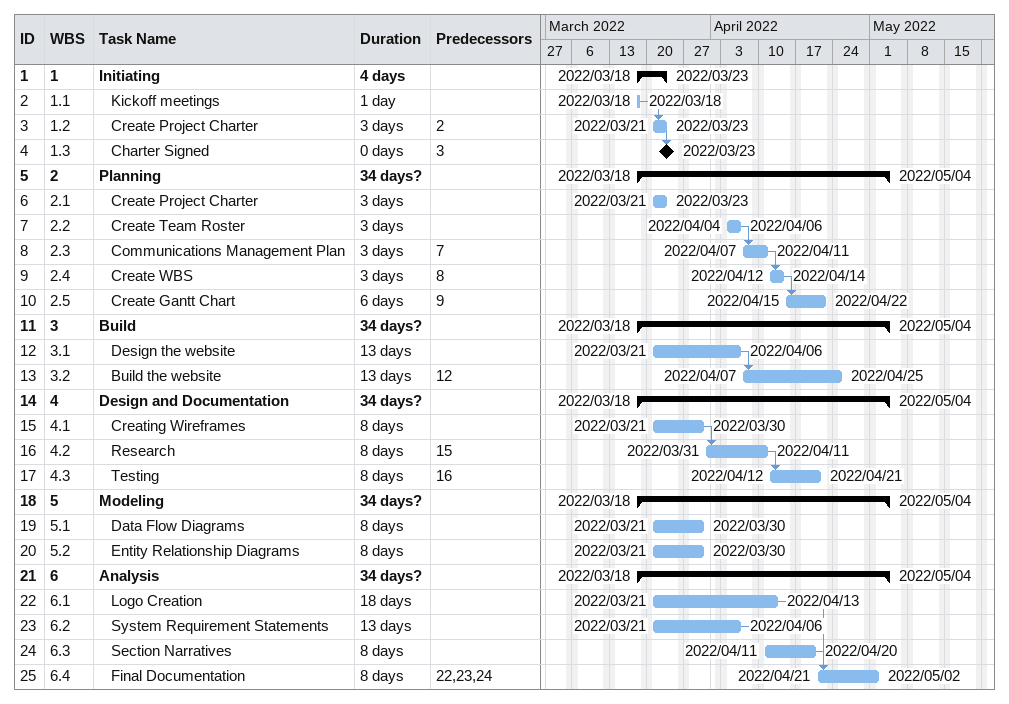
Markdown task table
| ID | WBS | Task | Duration | Start | Finish | Predecessors |
|---|---|---|---|---|---|---|
| 1 | 1 | **Initiating** | 4d | 2022-03-18 | 2022-03-23 |  |
| 2 | 1.1 | Kickoff meetings | 1d | 2022-03-18 | 2022-03-18 |  |
| 3 | 1.2 | Create Project Charter | 3d | 2022-03-21 | 2022-03-23 | 2 |
| 4 | 1.3 | Charter Signed | 0d | 2022-03-23 | 2022-03-23 | 3 |
| 5 | 2 | **Planning** | 34d? | 2022-03-18 | 2022-05-04 |  |
| 6 | 2.1 | Create Project Charter | 3d | 2022-03-21 | 2022-03-23 |  |
| 7 | 2.2 | Create Team Roster | 3d | 2022-04-04 | 2022-04-06 |  |
| 8 | 2.3 | Communications Management Plan | 3d | 2022-04-07 | 2022-04-11 | 7 |
| 9 | 2.4 | Create WBS | 3d | 2022-04-12 | 2022-04-14 | 8 |
| 10 | 2.5 | Create Gantt Chart | 6d | 2022-04-15 | 2022-04-22 | 9 |
| 11 | 3 | **Build** | 34d? | 2022-03-18 | 2022-05-04 |  |
| 12 | 3.1 | Design the website | 13d | 2022-03-21 | 2022-04-06 |  |
| 13 | 3.2 | Build the website | 13d | 2022-04-07 | 2022-04-25 | 12 |
| 14 | 4 | **Design and Documentation** | 34d? | 2022-03-18 | 2022-05-04 |  |
| 15 | 4.1 | Creating Wireframes | 8d | 2022-03-21 | 2022-03-30 |  |
| 16 | 4.2 | Research | 8d | 2022-03-31 | 2022-04-11 | 15 |
| 17 | 4.3 | Testing | 8d | 2022-04-12 | 2022-04-21 | 16 |
| 18 | 5 | **Modeling** | 34d? | 2022-03-18 | 2022-05-04 |  |
| 19 | 5.1 | Data Flow Diagrams | 8d | 2022-03-21 | 2022-03-30 |  |
| 20 | 5.2 | Entity Relationship Diagrams | 8d | 2022-03-21 | 2022-03-30 |  |
| 21 | 6 | **Analysis** | 34d? | 2022-03-18 | 2022-05-04 |  |
| 22 | 6.1 | Logo Creation | 18d | 2022-03-21 | 2022-04-13 |  |
| 23 | 6.2 | System Requirement Statements | 13d | 2022-03-21 | 2022-04-06 |  |
| 24 | 6.3 | Section Narratives | 8d | 2022-04-11 | 2022-04-20 |  |
| 25 | 6.4 | Final Documentation | 8d | 2022-04-21 | 2022-05-02 | 22, 23, 24 |
